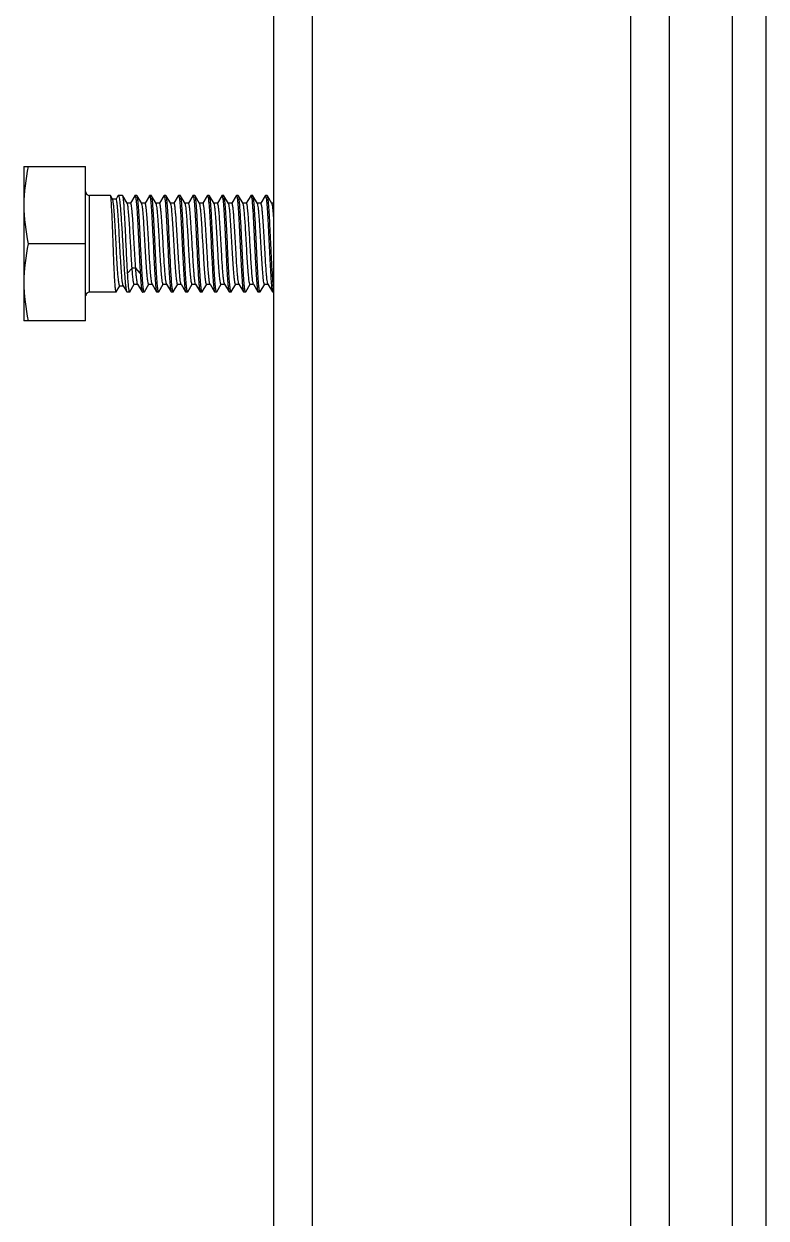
# Model space of a CAD drawing. Extents: x 4995099 to 5303443, y 4627657 to 4889583.
# Drawn here: x 5050197 to 5051052, y 4775515 to 4776892 of the extents above; entities that cross this region are included whole.
import ezdxf

# ---------------------------------------------------------------- set-up
doc = ezdxf.new("R2010")
doc.units = 0
doc.header["$LTSCALE"] = 1000
doc.header["$MEASUREMENT"] = 0
doc.layers.get('0').update_dxf_attribs({"color": 4, "linetype": 'CONTINUOUS'})

msp = doc.modelspace()

# ---------------------------------------------------------------- linework, layer by layer
at = {"linetype": 'Continuous'}
for p, q in [((5051051.9, 4773846.1), (5051051.9, 4777613.2)), ((5051013, 4774575.1), (5051013, 4777448.8)), ((5050484.7, 4773519.2), (5050484.7, 4777218.7)), ((5050529.2, 4773519.2), (5050529.2, 4777218.7)), ((5050896.2, 4773519.2), (5050896.2, 4777218.7)), ((5050940.7, 4773519.2), (5050940.7, 4777218.7)), ((5050196.6, 4776727.3), (5050196.6, 4776549.3)), ((5050196.6, 4776727.3), (5050267.8, 4776727.3)), ((5050267.8, 4776549.3), (5050267.8, 4776727.3)), ((5050272.3, 4776582.7), (5050272.3, 4776693.9)), ((5050296.3, 4776693.9), (5050272.3, 4776693.9)), ((5050296.4, 4776693.8), (5050296.3, 4776693.9)), ((5050298.8, 4776689.7), (5050296.4, 4776693.8)), ((5050302.9, 4776689.7), (5050298.8, 4776689.7)), ((5050298.9, 4776689.5), (5050298.8, 4776689.7)), ((5050305, 4776693.6), (5050302.8, 4776689.7)), ((5050305, 4776693.6), (5050305.4, 4776693.9)), ((5050310.4, 4776693.9), (5050305.4, 4776693.9)), ((5050310.6, 4776693.7), (5050310.4, 4776693.9)), ((5050315.7, 4776685), (5050310.6, 4776693.7)), ((5050319.6, 4776685.2), (5050315.6, 4776685.2)), ((5050324.4, 4776693.7), (5050319.5, 4776685.2)), ((5050324.4, 4776693.7), (5050324.6, 4776693.9)), ((5050326.9, 4776693.9), (5050324.6, 4776693.9)), ((5050327.1, 4776693.7), (5050326.9, 4776693.9)), ((5050332.4, 4776684.7), (5050327.1, 4776693.7)), ((5050336.3, 4776684.9), (5050332.3, 4776684.9)), ((5050341.3, 4776693.7), (5050336.2, 4776684.9)), ((5050341.3, 4776693.7), (5050341.5, 4776693.9)), ((5050343.6, 4776693.9), (5050341.5, 4776693.9)), ((5050343.8, 4776693.7), (5050343.6, 4776693.9)), ((5050349.1, 4776684.7), (5050343.8, 4776693.7)), ((5050353, 4776684.9), (5050348.9, 4776684.9)), ((5050358, 4776693.7), (5050352.9, 4776684.9)), ((5050358, 4776693.7), (5050358.2, 4776693.9)), ((5050360.3, 4776693.9), (5050358.2, 4776693.9)), ((5050360.5, 4776693.7), (5050360.3, 4776693.9)), ((5050365.8, 4776684.7), (5050360.5, 4776693.7)), ((5050369.7, 4776684.9), (5050365.6, 4776684.9)), ((5050374.6, 4776693.7), (5050369.5, 4776684.9)), ((5050374.6, 4776693.7), (5050374.9, 4776693.9)), ((5050377, 4776693.9), (5050374.9, 4776693.9)), ((5050377.2, 4776693.7), (5050377, 4776693.9)), ((5050382.4, 4776684.7), (5050377.2, 4776693.7)), ((5050386.3, 4776684.9), (5050382.3, 4776684.9)), ((5050391.3, 4776693.7), (5050386.2, 4776684.9)), ((5050391.3, 4776693.7), (5050391.5, 4776693.9)), ((5050393.6, 4776693.9), (5050391.5, 4776693.9)), ((5050393.9, 4776693.7), (5050393.6, 4776693.9)), ((5050399.1, 4776684.7), (5050393.9, 4776693.7)), ((5050403, 4776684.9), (5050399, 4776684.9)), ((5050408, 4776693.7), (5050402.9, 4776684.9)), ((5050408, 4776693.7), (5050408.2, 4776693.9)), ((5050410.3, 4776693.9), (5050408.2, 4776693.9)), ((5050410.5, 4776693.7), (5050410.3, 4776693.9)), ((5050415.8, 4776684.7), (5050410.5, 4776693.7)), ((5050419.7, 4776684.9), (5050415.7, 4776684.9)), ((5050424.7, 4776693.7), (5050419.6, 4776684.9)), ((5050424.7, 4776693.7), (5050424.9, 4776693.9)), ((5050427, 4776693.9), (5050424.9, 4776693.9)), ((5050427.2, 4776693.7), (5050427, 4776693.9)), ((5050432.5, 4776684.7), (5050427.2, 4776693.7)), ((5050436.4, 4776684.9), (5050432.4, 4776684.9)), ((5050441.4, 4776693.7), (5050436.3, 4776684.9)), ((5050441.4, 4776693.7), (5050441.6, 4776693.9)), ((5050443.7, 4776693.9), (5050441.6, 4776693.9)), ((5050443.9, 4776693.7), (5050443.7, 4776693.9)), ((5050449.2, 4776684.7), (5050443.9, 4776693.7)), ((5050453.1, 4776684.9), (5050449, 4776684.9)), ((5050458.1, 4776693.7), (5050452.9, 4776684.9)), ((5050458.1, 4776693.7), (5050458.3, 4776693.9)), ((5050460.4, 4776693.9), (5050458.3, 4776693.9)), ((5050460.6, 4776693.7), (5050460.4, 4776693.9)), ((5050465.9, 4776684.7), (5050460.6, 4776693.7)), ((5050469.8, 4776684.9), (5050465.7, 4776684.9)), ((5050474.7, 4776693.7), (5050469.6, 4776684.9)), ((5050474.7, 4776693.7), (5050475, 4776693.9)), ((5050477.1, 4776693.9), (5050475, 4776693.9)), ((5050477.3, 4776693.7), (5050477.1, 4776693.9)), ((5050482.5, 4776684.7), (5050477.3, 4776693.7)), ((5050484.7, 4776684.9), (5050482.4, 4776684.9)), ((5050267.8, 4776638.3), (5050201.6, 4776638.3)), ((5050381.3, 4776635.3), (5050381.1, 4776638.3)), ((5050395.7, 4776638.3), (5050395.9, 4776635.3)), ((5050321.3, 4776610.1), (5050316.1, 4776604.6)), ((5050325.5, 4776610.1), (5050321.3, 4776610.1)), ((5050330.7, 4776604.6), (5050325.5, 4776610.1)), ((5050303.1, 4776582.8), (5050307.2, 4776589.8)), ((5050307.1, 4776589.8), (5050311.1, 4776589.8)), ((5050311, 4776590), (5050315.1, 4776582.9)), ((5050318.8, 4776582.9), (5050323.9, 4776591.7)), ((5050323.8, 4776591.7), (5050327.8, 4776591.7)), ((5050327.7, 4776591.9), (5050332.9, 4776582.9)), ((5050335.5, 4776582.9), (5050340.6, 4776591.7)), ((5050340.5, 4776591.7), (5050344.5, 4776591.7)), ((5050344.4, 4776591.9), (5050344.3, 4776592.1)), ((5050344.4, 4776591.9), (5050349.6, 4776582.9)), ((5050352.1, 4776582.9), (5050357.3, 4776591.7)), ((5050357.2, 4776591.7), (5050361.2, 4776591.7)), ((5050361.1, 4776591.9), (5050361, 4776592.1)), ((5050361.1, 4776591.9), (5050366.3, 4776582.9)), ((5050368.8, 4776582.9), (5050374, 4776591.7)), ((5050373.8, 4776591.7), (5050377.9, 4776591.7)), ((5050377.7, 4776591.9), (5050377.6, 4776592.2)), ((5050377.7, 4776591.9), (5050383, 4776582.9)), ((5050385.5, 4776582.9), (5050390.6, 4776591.7)), ((5050390.5, 4776591.7), (5050394.6, 4776591.7)), ((5050394.4, 4776591.9), (5050399.7, 4776582.9)), ((5050402.2, 4776582.9), (5050407.3, 4776591.7)), ((5050407.2, 4776591.7), (5050411.2, 4776591.7)), ((5050411.1, 4776591.9), (5050411, 4776592.2)), ((5050411.1, 4776591.9), (5050416.4, 4776582.9)), ((5050418.9, 4776582.9), (5050424, 4776591.7)), ((5050423.9, 4776591.7), (5050427.9, 4776591.7)), ((5050427.8, 4776591.9), (5050427.7, 4776592.2)), ((5050427.8, 4776591.9), (5050433, 4776582.9)), ((5050435.6, 4776582.9), (5050440.7, 4776591.7)), ((5050440.6, 4776591.7), (5050444.6, 4776591.7)), ((5050444.5, 4776591.9), (5050444.3, 4776592.2)), ((5050444.5, 4776591.9), (5050449.7, 4776582.9)), ((5050452.2, 4776582.9), (5050457.4, 4776591.7)), ((5050457.2, 4776591.7), (5050461.3, 4776591.7)), ((5050461.2, 4776591.9), (5050466.4, 4776582.9)), ((5050468.9, 4776582.9), (5050474.1, 4776591.7)), ((5050473.9, 4776591.7), (5050478, 4776591.7)), ((5050477.8, 4776591.9), (5050477.7, 4776592.2)), ((5050477.8, 4776591.9), (5050483.1, 4776582.9)), ((5050303, 4776582.7), (5050272.3, 4776582.7)), ((5050303.1, 4776582.8), (5050303, 4776582.7)), ((5050315.1, 4776582.9), (5050315.4, 4776582.7)), ((5050318.6, 4776582.7), (5050315.4, 4776582.7)), ((5050318.8, 4776582.9), (5050318.6, 4776582.7)), ((5050335.2, 4776582.7), (5050333.2, 4776582.7)), ((5050335.5, 4776582.9), (5050335.2, 4776582.7)), ((5050349.6, 4776582.9), (5050349.8, 4776582.7)), ((5050351.9, 4776582.7), (5050349.8, 4776582.7)), ((5050352.1, 4776582.9), (5050351.9, 4776582.7)), ((5050366.3, 4776582.9), (5050366.5, 4776582.7)), ((5050368.6, 4776582.7), (5050366.5, 4776582.7)), ((5050368.8, 4776582.9), (5050368.6, 4776582.7)), ((5050383, 4776582.9), (5050383.2, 4776582.7)), ((5050385.3, 4776582.7), (5050383.2, 4776582.7)), ((5050385.5, 4776582.9), (5050385.3, 4776582.7)), ((5050402, 4776582.7), (5050399.9, 4776582.7)), ((5050402.2, 4776582.9), (5050402, 4776582.7)), ((5050416.4, 4776582.9), (5050416.6, 4776582.7)), ((5050418.7, 4776582.7), (5050416.6, 4776582.7)), ((5050418.9, 4776582.9), (5050418.7, 4776582.7)), ((5050433, 4776582.9), (5050433.3, 4776582.7)), ((5050435.3, 4776582.7), (5050433.3, 4776582.7)), ((5050435.6, 4776582.9), (5050435.3, 4776582.7)), ((5050449.7, 4776582.9), (5050449.9, 4776582.7)), ((5050452, 4776582.7), (5050449.9, 4776582.7)), ((5050452.2, 4776582.9), (5050452, 4776582.7)), ((5050466.4, 4776582.9), (5050466.6, 4776582.7)), ((5050468.7, 4776582.7), (5050466.6, 4776582.7)), ((5050468.9, 4776582.9), (5050468.7, 4776582.7)), ((5050483.1, 4776582.9), (5050483.3, 4776582.7)), ((5050484.7, 4776582.7), (5050483.3, 4776582.7)), ((5050267.8, 4776549.3), (5050196.6, 4776549.3))]:
    msp.add_line(p, q, dxfattribs=at)
for centre, start, end in [((5050272.3, 4776698.3), 180, 270), ((5050272.3, 4776578.2), 90, 180)]:
    msp.add_arc(centre, 4.45, start, end, dxfattribs=at)
for points in [[(5050201.6, 4776727.3), (5050198.6, 4776712.7), (5050196.6, 4776697.7), (5050196.6, 4776682.8)], [(5050196.6, 4776682.8), (5050196.6, 4776667.9), (5050198.6, 4776652.9), (5050201.6, 4776638.3)], [(5050201.6, 4776638.3), (5050198.6, 4776623.7), (5050196.6, 4776608.7), (5050196.6, 4776593.8)], [(5050196.6, 4776593.8), (5050196.6, 4776578.9), (5050198.6, 4776563.9), (5050201.6, 4776549.3)]]:
    msp.add_open_spline(points, degree=3, dxfattribs=at)
for points, knots in [([(5050299.5, 4776638.3), (5050299.3, 4776645.1), (5050298.9, 4776655.1), (5050298.4, 4776667.8), (5050298, 4776675.9), (5050297.6, 4776682.8), (5050297.3, 4776688.1), (5050296.9, 4776691.5), (5050296.7, 4776693.3), (5050296.4, 4776693.8)], [0, 0, 0, 0, 0.36864, 0.53657, 0.68548, 0.810114, 0.906077, 0.97003, 1, 1, 1, 1]), ([(5050307.1, 4776589.8), (5050306.9, 4776589.8), (5050306.7, 4776590.2), (5050306.5, 4776590.9), (5050306.2, 4776592.1), (5050305.9, 4776594.4), (5050305.4, 4776598.5), (5050304.9, 4776604.4), (5050304.4, 4776611.6), (5050303.9, 4776619.8), (5050303.4, 4776628.8), (5050302.8, 4776641.2), (5050302.1, 4776653.4), (5050301.5, 4776665), (5050301, 4776672.5), (5050300.5, 4776678.9), (5050300, 4776683.9), (5050299.5, 4776687.2), (5050299.2, 4776689), (5050298.9, 4776689.5)], [0, 0, 0, 0, 0.003488, 0.010904, 0.022688, 0.038824, 0.083607, 0.143647, 0.216697, 0.300025, 0.390537, 0.484902, 0.671459, 0.756962, 0.833182, 0.897479, 0.947675, 0.982144, 1, 1, 1, 1]), ([(5050311, 4776590), (5050310.7, 4776590.6), (5050310.4, 4776592.5), (5050309.8, 4776596), (5050309.4, 4776601.2), (5050308.9, 4776607.7), (5050308.4, 4776615.5), (5050307.7, 4776627.2), (5050307, 4776639.5), (5050306.4, 4776651.9), (5050305.9, 4776660.7), (5050305.4, 4776668.8), (5050304.9, 4776675.8), (5050304.4, 4776681.5), (5050304, 4776685.6), (5050303.5, 4776688.2), (5050303.2, 4776689.3), (5050303, 4776689.7), (5050302.9, 4776689.7)], [0, 0, 0, 0, 0.018844, 0.055045, 0.107437, 0.174076, 0.252464, 0.339678, 0.527511, 0.621285, 0.710453, 0.791854, 0.862644, 0.920393, 0.963178, 0.989688, 0.996707, 1, 1, 1, 1]), ([(5050305.4, 4776693.9), (5050305.5, 4776693.9), (5050305.8, 4776693.5), (5050306.3, 4776692.1), (5050306.8, 4776689), (5050307.4, 4776684), (5050308, 4776677.1), (5050308.6, 4776668.8), (5050309.3, 4776659.3), (5050309.9, 4776649), (5050310.3, 4776641.9), (5050310.5, 4776638.3)], [0, 0, 0, 0, 0.007547, 0.022985, 0.080637, 0.173055, 0.296975, 0.447746, 0.61965, 0.806111, 1, 1, 1, 1]), ([(5050314.4, 4776638.3), (5050314.1, 4776645.1), (5050313.6, 4776654.9), (5050313, 4776667.5), (5050312.5, 4776675.6), (5050312.1, 4776682.5), (5050311.6, 4776687.8), (5050311.1, 4776691.3), (5050310.9, 4776693.2), (5050310.6, 4776693.7)], [0, 0, 0, 0, 0.365079, 0.53175, 0.679987, 0.804667, 0.901508, 0.967249, 1, 1, 1, 1]), ([(5050321.3, 4776610.1), (5050320.8, 4776617.7), (5050320.1, 4776629.4), (5050319.2, 4776645.1), (5050318.6, 4776656.7), (5050317.9, 4776667.1), (5050317.3, 4776674.5), (5050316.8, 4776679.3), (5050316.5, 4776681.9), (5050316.1, 4776683.7), (5050315.9, 4776684.7), (5050315.7, 4776685)], [0, 0, 0, 0, 0.303539, 0.468638, 0.62733, 0.768529, 0.882427, 0.926602, 0.961222, 0.985757, 1, 1, 1, 1]), ([(5050325.5, 4776610.1), (5050325.2, 4776613.8), (5050324.7, 4776621.8), (5050324, 4776634.1), (5050323.3, 4776646.7), (5050322.6, 4776658.7), (5050322, 4776667.9), (5050321.5, 4776674.2), (5050321.1, 4776678), (5050320.8, 4776680.9), (5050320.4, 4776683.2), (5050320.1, 4776684.4), (5050319.8, 4776685.2), (5050319.6, 4776685.2)], [0, 0, 0, 0, 0.15003, 0.317321, 0.489066, 0.652114, 0.794019, 0.853588, 0.904016, 0.944371, 0.97394, 0.992316, 1, 1, 1, 1]), ([(5050324.6, 4776693.9), (5050324.8, 4776693.9), (5050325, 4776693.5), (5050325.2, 4776692.7), (5050325.5, 4776691.3), (5050325.9, 4776688.6), (5050326.4, 4776683.9), (5050326.9, 4776677.1), (5050327.4, 4776668.8), (5050327.9, 4776659.3), (5050328.5, 4776649), (5050328.8, 4776641.9), (5050329, 4776638.3)], [0, 0, 0, 0, 0.006868, 0.022, 0.046199, 0.079427, 0.17181, 0.295831, 0.44681, 0.618994, 0.805771, 1, 1, 1, 1]), ([(5050331.1, 4776638.3), (5050330.8, 4776645), (5050330.3, 4776654.9), (5050329.6, 4776667.4), (5050329.1, 4776675.5), (5050328.7, 4776682.4), (5050328.2, 4776687.7), (5050327.7, 4776691.3), (5050327.4, 4776693.2), (5050327.1, 4776693.7)], [0, 0, 0, 0, 0.364025, 0.530311, 0.678341, 0.803035, 0.90014, 0.966414, 1, 1, 1, 1]), ([(5050340.5, 4776591.7), (5050340.4, 4776591.7), (5050340.1, 4776592), (5050339.8, 4776593.1), (5050339.3, 4776595.6), (5050338.9, 4776599.5), (5050338.4, 4776604.9), (5050337.9, 4776611.5), (5050337.4, 4776619.1), (5050336.9, 4776627.4), (5050336.3, 4776638.9), (5050335.6, 4776650.3), (5050334.9, 4776661.2), (5050334.5, 4776668.4), (5050334, 4776674.4), (5050333.5, 4776679.2), (5050333, 4776682.4), (5050332.7, 4776684.2), (5050332.4, 4776684.7)], [0, 0, 0, 0, 0.003515, 0.010772, 0.037949, 0.081609, 0.140308, 0.211978, 0.294061, 0.383612, 0.477415, 0.664253, 0.750571, 0.827952, 0.893624, 0.945254, 0.981055, 1, 1, 1, 1]), ([(5050344.3, 4776592.1), (5050344, 4776592.8), (5050343.7, 4776594.6), (5050343.2, 4776598.1), (5050342.7, 4776603.1), (5050342, 4776611.9), (5050341.2, 4776624.9), (5050340.5, 4776638.6), (5050339.8, 4776650), (5050339.3, 4776658.1), (5050338.8, 4776665.5), (5050338.3, 4776672), (5050337.9, 4776677.2), (5050337.4, 4776681.1), (5050337, 4776683.5), (5050336.6, 4776684.6), (5050336.4, 4776684.9), (5050336.3, 4776684.9)], [0, 0, 0, 0, 0.022098, 0.060554, 0.114206, 0.18123, 0.34569, 0.53115, 0.623722, 0.711849, 0.792446, 0.862698, 0.92016, 0.962863, 0.989437, 0.99654, 1, 1, 1, 1]), ([(5050341.5, 4776693.9), (5050341.6, 4776693.9), (5050341.9, 4776693.5), (5050342.1, 4776692.7), (5050342.3, 4776691.3), (5050342.7, 4776688.6), (5050343.1, 4776683.9), (5050343.6, 4776677.1), (5050344.1, 4776668.8), (5050344.6, 4776659.3), (5050345.2, 4776649), (5050345.5, 4776641.9), (5050345.7, 4776638.3)], [0, 0, 0, 0, 0.006693, 0.021771, 0.045952, 0.079179, 0.171588, 0.295652, 0.446676, 0.6189, 0.805722, 1, 1, 1, 1]), ([(5050347.8, 4776638.3), (5050347.4, 4776645), (5050347, 4776654.9), (5050346.3, 4776667.4), (5050345.8, 4776675.5), (5050345.3, 4776682.4), (5050344.9, 4776687.7), (5050344.4, 4776691.3), (5050344.1, 4776693.2), (5050343.8, 4776693.7)], [0, 0, 0, 0, 0.364027, 0.530312, 0.678339, 0.803032, 0.900139, 0.966415, 1, 1, 1, 1]), ([(5050357.2, 4776591.7), (5050357, 4776591.7), (5050356.8, 4776592), (5050356.5, 4776593.1), (5050356, 4776595.6), (5050355.6, 4776599.5), (5050355.1, 4776604.9), (5050354.6, 4776611.5), (5050354.1, 4776619.1), (5050353.6, 4776627.4), (5050352.9, 4776638.9), (5050352.3, 4776650.3), (5050351.6, 4776661.2), (5050351.1, 4776668.4), (5050350.6, 4776674.4), (5050350.2, 4776679.2), (5050349.7, 4776682.4), (5050349.4, 4776684.2), (5050349.1, 4776684.7)], [0, 0, 0, 0, 0.003515, 0.010772, 0.037949, 0.081609, 0.140308, 0.211978, 0.294061, 0.383612, 0.477415, 0.664253, 0.750571, 0.827952, 0.893624, 0.945254, 0.981055, 1, 1, 1, 1]), ([(5050361, 4776592.1), (5050360.7, 4776592.8), (5050360.4, 4776594.7), (5050359.9, 4776598.2), (5050359.4, 4776603.1), (5050358.7, 4776612), (5050357.9, 4776624.9), (5050357.1, 4776638.6), (5050356.5, 4776650), (5050356, 4776658.1), (5050355.5, 4776665.5), (5050355, 4776672), (5050354.5, 4776677.3), (5050354.1, 4776681.1), (5050353.7, 4776683.5), (5050353.3, 4776684.6), (5050353.1, 4776684.9), (5050353, 4776684.9)], [0, 0, 0, 0, 0.022237, 0.060809, 0.11455, 0.181633, 0.346125, 0.531524, 0.624042, 0.712107, 0.792639, 0.862829, 0.920237, 0.962898, 0.989446, 0.996542, 1, 1, 1, 1]), ([(5050358.2, 4776693.9), (5050358.3, 4776693.9), (5050358.6, 4776693.5), (5050358.7, 4776692.7), (5050359, 4776691.3), (5050359.4, 4776688.6), (5050359.8, 4776683.9), (5050360.3, 4776677.1), (5050360.8, 4776668.8), (5050361.3, 4776659.3), (5050361.8, 4776649), (5050362.2, 4776641.9), (5050362.4, 4776638.3)], [0, 0, 0, 0, 0.006696, 0.021778, 0.045963, 0.079194, 0.171608, 0.295673, 0.446692, 0.618909, 0.805729, 1, 1, 1, 1]), ([(5050364.4, 4776638.3), (5050364.1, 4776645), (5050363.7, 4776654.9), (5050363, 4776667.4), (5050362.5, 4776675.5), (5050362, 4776682.4), (5050361.6, 4776687.7), (5050361.1, 4776691.3), (5050360.8, 4776693.2), (5050360.5, 4776693.7)], [0, 0, 0, 0, 0.364034, 0.530325, 0.678352, 0.803041, 0.900142, 0.966414, 1, 1, 1, 1]), ([(5050373.8, 4776591.7), (5050373.7, 4776591.7), (5050373.5, 4776592), (5050373.2, 4776593.1), (5050372.7, 4776595.6), (5050372.3, 4776599.5), (5050371.8, 4776604.9), (5050371.3, 4776611.5), (5050370.8, 4776619.1), (5050370.3, 4776627.4), (5050369.6, 4776638.9), (5050369, 4776650.3), (5050368.3, 4776661.2), (5050367.8, 4776668.4), (5050367.3, 4776674.4), (5050366.9, 4776679.2), (5050366.4, 4776682.4), (5050366.1, 4776684.2), (5050365.8, 4776684.7)], [0, 0, 0, 0, 0.003515, 0.010772, 0.037949, 0.081609, 0.140308, 0.211978, 0.294061, 0.383612, 0.477416, 0.664253, 0.750571, 0.827952, 0.893624, 0.945254, 0.981055, 1, 1, 1, 1]), ([(5050377.6, 4776592.2), (5050377.4, 4776592.8), (5050377, 4776594.7), (5050376.6, 4776598.2), (5050376.1, 4776603.2), (5050375.4, 4776612), (5050374.6, 4776625), (5050373.8, 4776638.7), (5050373.2, 4776650), (5050372.7, 4776658.1), (5050372.2, 4776665.5), (5050371.7, 4776672), (5050371.2, 4776677.3), (5050370.8, 4776681.1), (5050370.3, 4776683.5), (5050370, 4776684.6), (5050369.8, 4776684.9), (5050369.7, 4776684.9)], [0, 0, 0, 0, 0.022376, 0.061065, 0.114893, 0.182035, 0.346559, 0.531898, 0.624361, 0.712364, 0.792832, 0.86296, 0.920314, 0.962934, 0.989455, 0.996544, 1, 1, 1, 1]), ([(5050374.9, 4776693.9), (5050375, 4776693.9), (5050375.2, 4776693.5), (5050375.4, 4776692.7), (5050375.7, 4776691.3), (5050376.1, 4776688.6), (5050376.5, 4776683.9), (5050377, 4776677.1), (5050377.5, 4776668.8), (5050378, 4776659.3), (5050378.5, 4776649), (5050378.9, 4776641.9), (5050379, 4776638.3)], [0, 0, 0, 0, 0.006683, 0.021751, 0.045922, 0.07914, 0.171535, 0.295594, 0.446618, 0.618857, 0.805703, 1, 1, 1, 1]), ([(5050381.1, 4776638.3), (5050380.8, 4776645), (5050380.3, 4776654.9), (5050379.7, 4776667.4), (5050379.2, 4776675.5), (5050378.7, 4776682.4), (5050378.3, 4776687.7), (5050377.8, 4776691.3), (5050377.5, 4776693.2), (5050377.2, 4776693.7)], [0, 0, 0, 0, 0.364016, 0.530299, 0.678328, 0.803022, 0.900132, 0.966412, 1, 1, 1, 1]), ([(5050386.5, 4776635.8), (5050386.2, 4776641.6), (5050385.7, 4776650.1), (5050385, 4776661.1), (5050384.5, 4776668.3), (5050384, 4776674.4), (5050383.6, 4776679.2), (5050383, 4776682.4), (5050382.7, 4776684.2), (5050382.4, 4776684.7)], [0, 0, 0, 0, 0.357179, 0.522363, 0.670515, 0.796289, 0.895183, 0.963748, 1, 1, 1, 1]), ([(5050390.7, 4776635.8), (5050390.5, 4776638.9), (5050390.1, 4776645.1), (5050389.6, 4776654.1), (5050389.1, 4776662.5), (5050388.6, 4776669.9), (5050388, 4776676), (5050387.6, 4776680.1), (5050387.2, 4776682.6), (5050386.9, 4776683.8), (5050386.7, 4776684.5), (5050386.5, 4776684.9), (5050386.3, 4776684.9)], [0, 0, 0, 0, 0.191103, 0.376469, 0.548513, 0.700189, 0.825314, 0.918839, 0.952565, 0.977198, 0.992701, 1, 1, 1, 1]), ([(5050391.5, 4776693.9), (5050391.7, 4776693.9), (5050391.9, 4776693.5), (5050392.1, 4776692.7), (5050392.4, 4776691.3), (5050392.7, 4776688.6), (5050393.2, 4776683.9), (5050393.7, 4776677.1), (5050394.2, 4776668.8), (5050394.7, 4776659.3), (5050395.2, 4776649), (5050395.5, 4776641.9), (5050395.7, 4776638.3)], [0, 0, 0, 0, 0.006671, 0.021725, 0.045886, 0.079098, 0.171491, 0.295553, 0.446588, 0.618835, 0.805687, 1, 1, 1, 1]), ([(5050397.8, 4776638.3), (5050397.5, 4776645), (5050397, 4776654.9), (5050396.4, 4776667.4), (5050395.9, 4776675.5), (5050395.4, 4776682.4), (5050395, 4776687.7), (5050394.4, 4776691.3), (5050394.2, 4776693.2), (5050393.9, 4776693.7)], [0, 0, 0, 0, 0.364022, 0.530315, 0.678347, 0.803036, 0.900137, 0.966413, 1, 1, 1, 1]), ([(5050407.2, 4776591.7), (5050407.1, 4776591.7), (5050406.8, 4776592), (5050406.5, 4776593.1), (5050406.1, 4776595.6), (5050405.6, 4776599.5), (5050405.1, 4776604.9), (5050404.6, 4776611.5), (5050404.1, 4776619.1), (5050403.7, 4776627.4), (5050403, 4776638.9), (5050402.3, 4776650.3), (5050401.7, 4776661.2), (5050401.2, 4776668.4), (5050400.7, 4776674.4), (5050400.2, 4776679.2), (5050399.7, 4776682.4), (5050399.4, 4776684.2), (5050399.1, 4776684.7)], [0, 0, 0, 0, 0.003516, 0.010772, 0.037949, 0.081609, 0.140308, 0.211978, 0.294061, 0.383612, 0.477416, 0.664254, 0.750571, 0.827952, 0.893624, 0.945254, 0.981055, 1, 1, 1, 1]), ([(5050411, 4776592.2), (5050410.7, 4776592.8), (5050410.4, 4776594.7), (5050409.9, 4776598.3), (5050409.4, 4776603.2), (5050408.8, 4776612.1), (5050408, 4776625), (5050407.2, 4776638.8), (5050406.5, 4776650.1), (5050406, 4776658.2), (5050405.5, 4776665.6), (5050405.1, 4776672), (5050404.6, 4776677.3), (5050404.1, 4776681.1), (5050403.7, 4776683.5), (5050403.4, 4776684.6), (5050403.1, 4776684.9), (5050403, 4776684.9)], [0, 0, 0, 0, 0.022654, 0.061574, 0.115578, 0.182837, 0.347426, 0.532643, 0.624999, 0.712877, 0.793216, 0.863221, 0.920468, 0.963004, 0.989473, 0.996549, 1, 1, 1, 1]), ([(5050408.2, 4776693.9), (5050408.4, 4776693.9), (5050408.6, 4776693.5), (5050408.8, 4776692.7), (5050409.1, 4776691.3), (5050409.4, 4776688.6), (5050409.9, 4776683.9), (5050410.4, 4776677.1), (5050410.9, 4776668.8), (5050411.4, 4776659.3), (5050411.9, 4776649), (5050412.2, 4776641.9), (5050412.4, 4776638.3)], [0, 0, 0, 0, 0.006673, 0.021728, 0.04589, 0.079102, 0.171488, 0.295544, 0.446579, 0.618833, 0.80569, 1, 1, 1, 1]), ([(5050414.5, 4776638.3), (5050414.2, 4776645), (5050413.7, 4776654.9), (5050413, 4776667.4), (5050412.6, 4776675.5), (5050412.1, 4776682.4), (5050411.6, 4776687.7), (5050411.1, 4776691.3), (5050410.9, 4776693.2), (5050410.5, 4776693.7)], [0, 0, 0, 0, 0.364021, 0.530312, 0.678344, 0.803036, 0.900139, 0.966413, 1, 1, 1, 1]), ([(5050423.9, 4776591.7), (5050423.8, 4776591.7), (5050423.5, 4776592), (5050423.2, 4776593.1), (5050422.8, 4776595.6), (5050422.3, 4776599.5), (5050421.8, 4776604.9), (5050421.3, 4776611.5), (5050420.8, 4776619.1), (5050420.3, 4776627.4), (5050419.7, 4776638.9), (5050419, 4776650.3), (5050418.4, 4776661.2), (5050417.9, 4776668.4), (5050417.4, 4776674.4), (5050416.9, 4776679.2), (5050416.4, 4776682.4), (5050416.1, 4776684.2), (5050415.8, 4776684.7)], [0, 0, 0, 0, 0.003516, 0.010771, 0.037949, 0.081609, 0.140308, 0.211978, 0.294061, 0.383613, 0.477416, 0.664254, 0.750571, 0.827952, 0.893624, 0.945254, 0.981055, 1, 1, 1, 1]), ([(5050427.7, 4776592.2), (5050427.4, 4776592.8), (5050427.1, 4776594.8), (5050426.6, 4776598.3), (5050426.1, 4776603.3), (5050425.4, 4776612.1), (5050424.6, 4776625.1), (5050423.9, 4776638.8), (5050423.2, 4776650.1), (5050422.7, 4776658.2), (5050422.2, 4776665.6), (5050421.8, 4776672), (5050421.3, 4776677.3), (5050420.8, 4776681.2), (5050420.4, 4776683.5), (5050420.1, 4776684.6), (5050419.8, 4776684.9), (5050419.7, 4776684.9)], [0, 0, 0, 0, 0.022792, 0.061828, 0.11592, 0.183237, 0.347858, 0.533014, 0.625317, 0.713133, 0.793408, 0.863351, 0.920544, 0.963039, 0.989482, 0.996551, 1, 1, 1, 1]), ([(5050424.9, 4776693.9), (5050425, 4776693.9), (5050425.3, 4776693.5), (5050425.5, 4776692.7), (5050425.7, 4776691.3), (5050426.1, 4776688.6), (5050426.6, 4776683.9), (5050427, 4776677.1), (5050427.6, 4776668.8), (5050428.1, 4776659.3), (5050428.6, 4776649), (5050428.9, 4776641.9), (5050429.1, 4776638.3)], [0, 0, 0, 0, 0.006683, 0.021749, 0.045921, 0.079139, 0.171536, 0.295597, 0.446627, 0.618868, 0.805705, 1, 1, 1, 1]), ([(5050431.2, 4776638.3), (5050430.9, 4776645), (5050430.4, 4776654.9), (5050429.7, 4776667.4), (5050429.2, 4776675.5), (5050428.8, 4776682.4), (5050428.3, 4776687.7), (5050427.8, 4776691.3), (5050427.5, 4776693.2), (5050427.2, 4776693.7)], [0, 0, 0, 0, 0.364024, 0.530311, 0.678341, 0.803035, 0.90014, 0.966414, 1, 1, 1, 1]), ([(5050440.6, 4776591.7), (5050440.5, 4776591.7), (5050440.2, 4776592), (5050439.9, 4776593.1), (5050439.4, 4776595.6), (5050439, 4776599.5), (5050438.5, 4776604.9), (5050438, 4776611.5), (5050437.5, 4776619.1), (5050437, 4776627.4), (5050436.4, 4776638.9), (5050435.7, 4776650.3), (5050435, 4776661.2), (5050434.5, 4776668.4), (5050434.1, 4776674.4), (5050433.6, 4776679.2), (5050433.1, 4776682.4), (5050432.8, 4776684.2), (5050432.5, 4776684.7)], [0, 0, 0, 0, 0.003516, 0.010771, 0.037949, 0.081609, 0.140308, 0.211978, 0.294061, 0.383613, 0.477416, 0.664254, 0.750571, 0.827952, 0.893624, 0.945254, 0.981055, 1, 1, 1, 1]), ([(5050444.3, 4776592.2), (5050444.1, 4776592.9), (5050443.7, 4776594.8), (5050443.3, 4776598.4), (5050442.8, 4776603.3), (5050442.1, 4776612.2), (5050441.3, 4776625.1), (5050440.5, 4776638.8), (5050439.9, 4776650.2), (5050439.4, 4776658.2), (5050438.9, 4776665.6), (5050438.4, 4776672), (5050438, 4776677.3), (5050437.5, 4776681.2), (5050437.1, 4776683.5), (5050436.7, 4776684.6), (5050436.5, 4776684.9), (5050436.4, 4776684.9)], [0, 0, 0, 0, 0.022931, 0.062083, 0.116262, 0.183637, 0.34829, 0.533386, 0.625634, 0.713389, 0.793599, 0.863481, 0.920621, 0.963074, 0.989491, 0.996553, 1, 1, 1, 1]), ([(5050441.6, 4776693.9), (5050441.7, 4776693.9), (5050442, 4776693.5), (5050442.2, 4776692.7), (5050442.4, 4776691.3), (5050442.8, 4776688.6), (5050443.2, 4776683.9), (5050443.7, 4776677.1), (5050444.2, 4776668.8), (5050444.7, 4776659.3), (5050445.3, 4776649), (5050445.6, 4776641.9), (5050445.8, 4776638.3)], [0, 0, 0, 0, 0.006692, 0.02177, 0.045951, 0.079177, 0.171585, 0.295649, 0.446674, 0.618898, 0.805721, 1, 1, 1, 1]), ([(5050446.4, 4776667), (5050446.2, 4776670.4), (5050445.9, 4776676.6), (5050445.3, 4776683.9), (5050444.9, 4776688.4), (5050444.6, 4776690.9), (5050444.3, 4776692.5), (5050444.1, 4776693.4), (5050443.9, 4776693.7)], [0, 0, 0, 0, 0.386254, 0.691736, 0.808776, 0.899775, 0.963628, 1, 1, 1, 1]), ([(5050451.6, 4776662.3), (5050451.5, 4776665.2), (5050451.1, 4776670.3), (5050450.5, 4776677), (5050450, 4776681.3), (5050449.5, 4776683.6), (5050449.3, 4776684.4), (5050449.2, 4776684.7)], [0, 0, 0, 0, 0.381097, 0.684377, 0.893928, 0.960143, 1, 1, 1, 1]), ([(5050455.8, 4776662.3), (5050455.6, 4776665.4), (5050455.3, 4776669.9), (5050454.8, 4776675.4), (5050454.5, 4776678.6), (5050454.2, 4776681.2), (5050453.8, 4776683.2), (5050453.6, 4776684.2), (5050453.2, 4776684.9), (5050453.1, 4776684.9)], [0, 0, 0, 0, 0.410879, 0.581806, 0.725913, 0.840918, 0.925076, 0.977487, 1, 1, 1, 1]), ([(5050458.3, 4776693.9), (5050458.5, 4776693.9), (5050458.8, 4776693.1), (5050459, 4776691.9), (5050459.4, 4776689.5), (5050459.7, 4776686.4), (5050460, 4776682.5), (5050460.5, 4776676), (5050460.8, 4776670.7), (5050461, 4776667)], [0, 0, 0, 0, 0.021095, 0.073096, 0.157182, 0.272316, 0.416719, 0.588047, 1, 1, 1, 1]), ([(5050464.5, 4776638.3), (5050464.2, 4776645), (5050463.8, 4776654.9), (5050463.1, 4776667.4), (5050462.6, 4776675.5), (5050462.1, 4776682.4), (5050461.7, 4776687.7), (5050461.2, 4776691.3), (5050460.9, 4776693.2), (5050460.6, 4776693.7)], [0, 0, 0, 0, 0.364034, 0.530327, 0.678354, 0.803043, 0.900143, 0.966415, 1, 1, 1, 1]), ([(5050473.9, 4776591.7), (5050473.8, 4776591.7), (5050473.6, 4776592), (5050473.2, 4776593.1), (5050472.8, 4776595.6), (5050472.4, 4776599.5), (5050471.9, 4776604.9), (5050471.4, 4776611.5), (5050470.9, 4776619.1), (5050470.4, 4776627.4), (5050469.7, 4776638.9), (5050469.1, 4776650.3), (5050468.4, 4776661.2), (5050467.9, 4776668.4), (5050467.4, 4776674.4), (5050467, 4776679.2), (5050466.5, 4776682.4), (5050466.1, 4776684.2), (5050465.9, 4776684.7)], [0, 0, 0, 0, 0.003516, 0.010771, 0.037949, 0.081609, 0.140308, 0.211978, 0.294061, 0.383613, 0.477416, 0.664254, 0.750571, 0.827952, 0.893624, 0.945254, 0.981055, 1, 1, 1, 1]), ([(5050477.7, 4776592.2), (5050477.4, 4776592.9), (5050477.1, 4776594.8), (5050476.6, 4776598.4), (5050476.2, 4776603.4), (5050475.5, 4776612.3), (5050474.7, 4776625.2), (5050473.9, 4776638.9), (5050473.2, 4776650.2), (5050472.8, 4776658.3), (5050472.3, 4776665.7), (5050471.8, 4776672.1), (5050471.3, 4776677.3), (5050470.9, 4776681.2), (5050470.4, 4776683.5), (5050470.1, 4776684.6), (5050469.9, 4776684.9), (5050469.8, 4776684.9)], [0, 0, 0, 0, 0.023208, 0.06259, 0.116944, 0.184435, 0.349152, 0.534126, 0.626268, 0.713899, 0.79398, 0.86374, 0.920773, 0.963144, 0.989509, 0.996558, 1, 1, 1, 1]), ([(5050475, 4776693.9), (5050475.1, 4776693.9), (5050475.3, 4776693.5), (5050475.5, 4776692.7), (5050475.8, 4776691.3), (5050476.2, 4776688.6), (5050476.6, 4776683.9), (5050477.1, 4776677.1), (5050477.6, 4776668.8), (5050478.1, 4776659.3), (5050478.6, 4776649), (5050479, 4776641.9), (5050479.1, 4776638.3)], [0, 0, 0, 0, 0.006682, 0.021748, 0.045918, 0.079135, 0.171528, 0.295585, 0.446611, 0.618853, 0.805701, 1, 1, 1, 1]), ([(5050481.2, 4776638.3), (5050480.9, 4776645), (5050480.4, 4776654.9), (5050479.8, 4776667.4), (5050479.3, 4776675.5), (5050478.8, 4776682.4), (5050478.4, 4776687.7), (5050477.9, 4776691.3), (5050477.6, 4776693.2), (5050477.3, 4776693.7)], [0, 0, 0, 0, 0.364017, 0.530302, 0.678331, 0.803024, 0.900132, 0.966412, 1, 1, 1, 1]), ([(5050484.7, 4776666.8), (5050484.5, 4776669.1), (5050484.2, 4776673.2), (5050483.7, 4776678.5), (5050483.2, 4776682.2), (5050482.9, 4776684.1), (5050482.5, 4776684.7)], [0, 0, 0, 0, 0.381924, 0.683092, 0.891493, 1, 1, 1, 1]), ([(5050447.9, 4776638.3), (5050447.7, 4776640.8), (5050447.3, 4776650.3), (5050446.8, 4776659.9), (5050446.4, 4776667)], [0, 0, 0, 0, 0.261816, 1, 1, 1, 1]), ([(5050457.2, 4776591.7), (5050457.1, 4776591.7), (5050456.8, 4776592.4), (5050456.5, 4776593.5), (5050456.1, 4776595.6), (5050455.8, 4776598.3), (5050455.5, 4776601.7), (5050455, 4776607.5), (5050454.4, 4776615.9), (5050453.7, 4776627), (5050453, 4776638.9), (5050452.4, 4776650.8), (5050451.9, 4776658.6), (5050451.6, 4776662.3)], [0, 0, 0, 0, 0.007549, 0.025288, 0.053782, 0.092698, 0.14142, 0.199125, 0.337396, 0.498012, 0.669894, 0.841157, 1, 1, 1, 1]), ([(5050461.2, 4776591.9), (5050461, 4776592.2), (5050460.8, 4776593.1), (5050460.2, 4776595.7), (5050459.7, 4776600.7), (5050459.1, 4776608.3), (5050458.4, 4776617.8), (5050457.8, 4776628.6), (5050456.9, 4776643.6), (5050456.3, 4776654.9), (5050455.8, 4776662.3)], [0, 0, 0, 0, 0.014139, 0.038106, 0.114569, 0.22512, 0.362916, 0.519336, 0.684562, 1, 1, 1, 1]), ([(5050461, 4776667), (5050461.1, 4776664.7), (5050461.6, 4776655.2), (5050462.1, 4776645.6), (5050462.4, 4776638.3)], [0, 0, 0, 0, 0.233581, 1, 1, 1, 1]), ([(5050303, 4776582.7), (5050302.8, 4776582.7), (5050302.6, 4776583.2), (5050302.5, 4776583.9), (5050302.3, 4776585.3), (5050302, 4776588), (5050301.6, 4776592.6), (5050301.2, 4776599.5), (5050300.8, 4776607.8), (5050300.3, 4776617.3), (5050299.9, 4776627.6), (5050299.7, 4776634.7), (5050299.5, 4776638.3)], [0, 0, 0, 0, 0.006203, 0.021073, 0.045141, 0.078305, 0.170688, 0.294821, 0.44599, 0.618417, 0.805472, 1, 1, 1, 1]), ([(5050310.5, 4776638.3), (5050310.9, 4776631.6), (5050311.4, 4776621.9), (5050312.2, 4776609.4), (5050312.8, 4776601.3), (5050313.3, 4776594.5), (5050313.9, 4776589.1), (5050314.4, 4776585.4), (5050314.8, 4776583.5), (5050315.1, 4776582.9)], [0, 0, 0, 0, 0.361155, 0.526427, 0.673911, 0.798642, 0.896457, 0.964179, 1, 1, 1, 1]), ([(5050316.1, 4776604.6), (5050316, 4776607.2), (5050315.3, 4776618.4), (5050314.8, 4776629.6), (5050314.4, 4776638.3)], [0, 0, 0, 0, 0.22604, 1, 1, 1, 1]), ([(5050329, 4776638.3), (5050329.1, 4776635.3), (5050329.7, 4776624.1), (5050330.2, 4776612.8), (5050330.7, 4776604.6)], [0, 0, 0, 0, 0.2673, 1, 1, 1, 1]), ([(5050335.2, 4776582.7), (5050335.1, 4776582.7), (5050334.9, 4776583.1), (5050334.7, 4776583.9), (5050334.4, 4776585.3), (5050334.1, 4776588), (5050333.6, 4776592.7), (5050333.1, 4776599.5), (5050332.6, 4776607.8), (5050332.1, 4776617.3), (5050331.6, 4776627.6), (5050331.2, 4776634.7), (5050331.1, 4776638.3)], [0, 0, 0, 0, 0.006697, 0.021779, 0.045964, 0.079194, 0.171609, 0.295674, 0.446694, 0.618911, 0.805729, 1, 1, 1, 1]), ([(5050345.7, 4776638.3), (5050346, 4776631.6), (5050346.5, 4776621.7), (5050347.1, 4776609.2), (5050347.6, 4776601.1), (5050348.1, 4776594.2), (5050348.5, 4776588.9), (5050349, 4776585.3), (5050349.3, 4776583.4), (5050349.6, 4776582.9)], [0, 0, 0, 0, 0.363963, 0.530225, 0.678242, 0.802937, 0.90006, 0.966368, 1, 1, 1, 1]), ([(5050351.9, 4776582.7), (5050351.8, 4776582.7), (5050351.6, 4776583.1), (5050351.4, 4776583.9), (5050351.1, 4776585.3), (5050350.7, 4776588), (5050350.3, 4776592.6), (5050349.8, 4776599.5), (5050349.3, 4776607.8), (5050348.8, 4776617.3), (5050348.3, 4776627.6), (5050347.9, 4776634.7), (5050347.8, 4776638.3)], [0, 0, 0, 0, 0.006689, 0.021764, 0.045941, 0.079165, 0.171569, 0.295632, 0.446659, 0.618889, 0.805716, 1, 1, 1, 1]), ([(5050362.4, 4776638.3), (5050362.7, 4776631.6), (5050363.1, 4776621.7), (5050363.8, 4776609.2), (5050364.3, 4776601.1), (5050364.8, 4776594.2), (5050365.2, 4776588.9), (5050365.7, 4776585.3), (5050366, 4776583.4), (5050366.3, 4776582.9)], [0, 0, 0, 0, 0.363959, 0.530225, 0.678245, 0.80294, 0.900061, 0.966367, 1, 1, 1, 1]), ([(5050368.6, 4776582.7), (5050368.5, 4776582.7), (5050368.2, 4776583.1), (5050368.1, 4776583.9), (5050367.8, 4776585.3), (5050367.4, 4776588), (5050367, 4776592.6), (5050366.5, 4776599.5), (5050366, 4776607.8), (5050365.5, 4776617.3), (5050365, 4776627.6), (5050364.6, 4776634.7), (5050364.4, 4776638.3)], [0, 0, 0, 0, 0.00668, 0.021743, 0.045911, 0.079128, 0.171521, 0.29558, 0.446613, 0.618858, 0.805701, 1, 1, 1, 1]), ([(5050379, 4776638.3), (5050379.4, 4776631.6), (5050379.8, 4776621.7), (5050380.5, 4776609.2), (5050381, 4776601.1), (5050381.5, 4776594.2), (5050381.9, 4776588.9), (5050382.4, 4776585.3), (5050382.7, 4776583.4), (5050383, 4776582.9)], [0, 0, 0, 0, 0.363957, 0.530226, 0.678247, 0.80294, 0.900059, 0.966367, 1, 1, 1, 1]), ([(5050385.3, 4776582.7), (5050385.2, 4776582.7), (5050384.9, 4776583.1), (5050384.8, 4776583.8), (5050384.5, 4776585.1), (5050384.1, 4776587.6), (5050383.7, 4776592), (5050383.2, 4776598.4), (5050382.7, 4776606.2), (5050382.3, 4776615.2), (5050381.8, 4776625), (5050381.4, 4776631.8), (5050381.3, 4776635.3)], [0, 0, 0, 0, 0.006689, 0.021571, 0.045424, 0.078208, 0.169526, 0.292465, 0.442701, 0.6149, 0.802905, 1, 1, 1, 1]), ([(5050390.5, 4776591.7), (5050390.4, 4776591.7), (5050390.2, 4776592), (5050389.8, 4776593.1), (5050389.4, 4776595.5), (5050388.9, 4776599.5), (5050388.5, 4776604.9), (5050388, 4776611.4), (5050387.3, 4776621.9), (5050386.8, 4776630.1), (5050386.5, 4776635.8)], [0, 0, 0, 0, 0.007368, 0.022553, 0.07941, 0.170757, 0.293599, 0.443643, 0.615565, 1, 1, 1, 1]), ([(5050394.4, 4776591.9), (5050394.2, 4776592.4), (5050393.9, 4776593.9), (5050393.4, 4776596.8), (5050393, 4776601), (5050392.5, 4776606.4), (5050392, 4776612.8), (5050391.4, 4776622.7), (5050391, 4776630.4), (5050390.7, 4776635.8)], [0, 0, 0, 0, 0.036414, 0.10397, 0.201071, 0.324823, 0.471425, 0.636308, 1, 1, 1, 1]), ([(5050395.9, 4776635.3), (5050396.2, 4776628.8), (5050396.6, 4776619.5), (5050397.3, 4776607.6), (5050397.7, 4776599.9), (5050398.2, 4776593.5), (5050398.6, 4776588.5), (5050399.1, 4776585.2), (5050399.4, 4776583.4), (5050399.7, 4776582.9)], [0, 0, 0, 0, 0.367266, 0.533405, 0.680662, 0.804347, 0.900563, 0.966339, 1, 1, 1, 1]), ([(5050402, 4776582.7), (5050401.9, 4776582.7), (5050401.6, 4776583.1), (5050401.4, 4776583.9), (5050401.2, 4776585.3), (5050400.8, 4776588), (5050400.3, 4776592.6), (5050399.8, 4776599.5), (5050399.3, 4776607.8), (5050398.8, 4776617.3), (5050398.3, 4776627.6), (5050398, 4776634.7), (5050397.8, 4776638.3)], [0, 0, 0, 0, 0.006689, 0.021763, 0.04594, 0.079164, 0.171568, 0.295631, 0.446657, 0.618886, 0.805714, 1, 1, 1, 1]), ([(5050412.4, 4776638.3), (5050412.7, 4776631.6), (5050413.2, 4776621.7), (5050413.9, 4776609.2), (5050414.3, 4776601.1), (5050414.8, 4776594.2), (5050415.3, 4776588.9), (5050415.8, 4776585.3), (5050416, 4776583.4), (5050416.4, 4776582.9)], [0, 0, 0, 0, 0.363961, 0.530225, 0.678245, 0.802939, 0.90006, 0.966367, 1, 1, 1, 1]), ([(5050418.7, 4776582.7), (5050418.5, 4776582.7), (5050418.3, 4776583.1), (5050418.1, 4776583.9), (5050417.8, 4776585.3), (5050417.5, 4776588), (5050417, 4776592.6), (5050416.5, 4776599.5), (5050416, 4776607.8), (5050415.5, 4776617.3), (5050415, 4776627.6), (5050414.7, 4776634.7), (5050414.5, 4776638.3)], [0, 0, 0, 0, 0.006676, 0.021733, 0.045899, 0.079113, 0.171508, 0.295569, 0.446596, 0.61884, 0.805693, 1, 1, 1, 1]), ([(5050429.1, 4776638.3), (5050429.4, 4776631.6), (5050429.9, 4776621.7), (5050430.5, 4776609.2), (5050431, 4776601.1), (5050431.5, 4776594.2), (5050431.9, 4776588.9), (5050432.5, 4776585.3), (5050432.7, 4776583.4), (5050433, 4776582.9)], [0, 0, 0, 0, 0.363962, 0.530226, 0.678239, 0.802933, 0.900057, 0.966368, 1, 1, 1, 1]), ([(5050435.3, 4776582.7), (5050435.2, 4776582.7), (5050435, 4776583.1), (5050434.8, 4776583.9), (5050434.5, 4776585.3), (5050434.2, 4776588), (5050433.7, 4776592.7), (5050433.2, 4776599.5), (5050432.7, 4776607.8), (5050432.2, 4776617.3), (5050431.7, 4776627.6), (5050431.3, 4776634.7), (5050431.2, 4776638.3)], [0, 0, 0, 0, 0.006697, 0.021779, 0.045964, 0.079195, 0.171609, 0.295674, 0.446694, 0.618911, 0.805729, 1, 1, 1, 1]), ([(5050445.8, 4776638.3), (5050446.1, 4776631.6), (5050446.6, 4776621.7), (5050447.2, 4776609.2), (5050447.7, 4776601.1), (5050448.2, 4776594.2), (5050448.6, 4776588.9), (5050449.1, 4776585.3), (5050449.4, 4776583.4), (5050449.7, 4776582.9)], [0, 0, 0, 0, 0.363963, 0.530225, 0.678242, 0.802937, 0.90006, 0.966368, 1, 1, 1, 1]), ([(5050452, 4776582.7), (5050451.9, 4776582.7), (5050451.7, 4776583.1), (5050451.5, 4776583.9), (5050451.2, 4776585.3), (5050450.8, 4776588), (5050450.4, 4776592.6), (5050449.9, 4776599.5), (5050449.4, 4776607.8), (5050448.9, 4776617.3), (5050448.4, 4776627.6), (5050448, 4776634.7), (5050447.9, 4776638.3)], [0, 0, 0, 0, 0.006686, 0.021758, 0.045933, 0.079154, 0.171555, 0.295617, 0.446646, 0.618881, 0.805711, 1, 1, 1, 1]), ([(5050462.4, 4776638.3), (5050462.8, 4776631.6), (5050463.2, 4776621.7), (5050463.9, 4776609.2), (5050464.4, 4776601.1), (5050464.9, 4776594.2), (5050465.3, 4776588.9), (5050465.8, 4776585.3), (5050466.1, 4776583.4), (5050466.4, 4776582.9)], [0, 0, 0, 0, 0.363958, 0.530225, 0.678245, 0.80294, 0.90006, 0.966367, 1, 1, 1, 1]), ([(5050468.7, 4776582.7), (5050468.6, 4776582.7), (5050468.3, 4776583.1), (5050468.1, 4776583.9), (5050467.9, 4776585.3), (5050467.5, 4776588), (5050467.1, 4776592.6), (5050466.6, 4776599.5), (5050466.1, 4776607.8), (5050465.6, 4776617.3), (5050465.1, 4776627.6), (5050464.7, 4776634.7), (5050464.5, 4776638.3)], [0, 0, 0, 0, 0.006677, 0.021736, 0.045902, 0.079117, 0.171507, 0.295565, 0.446598, 0.618848, 0.805696, 1, 1, 1, 1]), ([(5050479.1, 4776638.3), (5050479.5, 4776631.6), (5050479.9, 4776621.7), (5050480.6, 4776609.2), (5050481.1, 4776601.1), (5050481.6, 4776594.2), (5050482, 4776588.9), (5050482.5, 4776585.3), (5050482.8, 4776583.4), (5050483.1, 4776582.9)], [0, 0, 0, 0, 0.363957, 0.530228, 0.678248, 0.80294, 0.900058, 0.966367, 1, 1, 1, 1]), ([(5050484.7, 4776584.6), (5050484.2, 4776587.1), (5050483.7, 4776593.7), (5050482.8, 4776605.7), (5050482, 4776621.1), (5050481.5, 4776632.3), (5050481.2, 4776638.3)], [0, 0, 0, 0, 0.140058, 0.370691, 0.667791, 1, 1, 1, 1]), ([(5050318.6, 4776582.7), (5050318.4, 4776582.7), (5050318.1, 4776583.3), (5050317.9, 4776584.3), (5050317.6, 4776586.2), (5050317.3, 4776588.7), (5050317, 4776591.8), (5050316.6, 4776597.2), (5050316.3, 4776601.6), (5050316.1, 4776604.6)], [0, 0, 0, 0, 0.021546, 0.072917, 0.155846, 0.269667, 0.412995, 0.584026, 1, 1, 1, 1]), ([(5050323.8, 4776591.7), (5050323.6, 4776591.7), (5050323.4, 4776592.2), (5050323.1, 4776593.1), (5050322.8, 4776594.6), (5050322.4, 4776597.8), (5050321.9, 4776603), (5050321.5, 4776607.5), (5050321.3, 4776610.1)], [0, 0, 0, 0, 0.023235, 0.075178, 0.15823, 0.271917, 0.585415, 1, 1, 1, 1]), ([(5050327.7, 4776591.9), (5050327.4, 4776592.5), (5050327, 4776594.5), (5050326.5, 4776598.2), (5050326, 4776603.6), (5050325.7, 4776607.8), (5050325.5, 4776610.1)], [0, 0, 0, 0, 0.108395, 0.316903, 0.618184, 1, 1, 1, 1]), ([(5050330.7, 4776604.6), (5050330.9, 4776601.8), (5050331.2, 4776596.8), (5050331.7, 4776590.2), (5050332.2, 4776586.1), (5050332.6, 4776583.8), (5050332.8, 4776583.1), (5050332.9, 4776582.9)], [0, 0, 0, 0, 0.387446, 0.690986, 0.897716, 0.962073, 1, 1, 1, 1]), ([(5050332.9, 4776582.9), (5050333, 4776582.8), (5050333, 4776582.7), (5050333.1, 4776582.7), (5050333.2, 4776582.7)], [0, 0, 0, 0, 0.600476, 1, 1, 1, 1]), ([(5050399.7, 4776582.9), (5050399.7, 4776582.8), (5050399.8, 4776582.7), (5050399.9, 4776582.7), (5050399.9, 4776582.7)], [0, 0, 0, 0, 0.600612, 1, 1, 1, 1])]:
    msp.add_open_spline(points, degree=3, knots=knots, dxfattribs=at)

doc.saveas('drawing.dxf')
